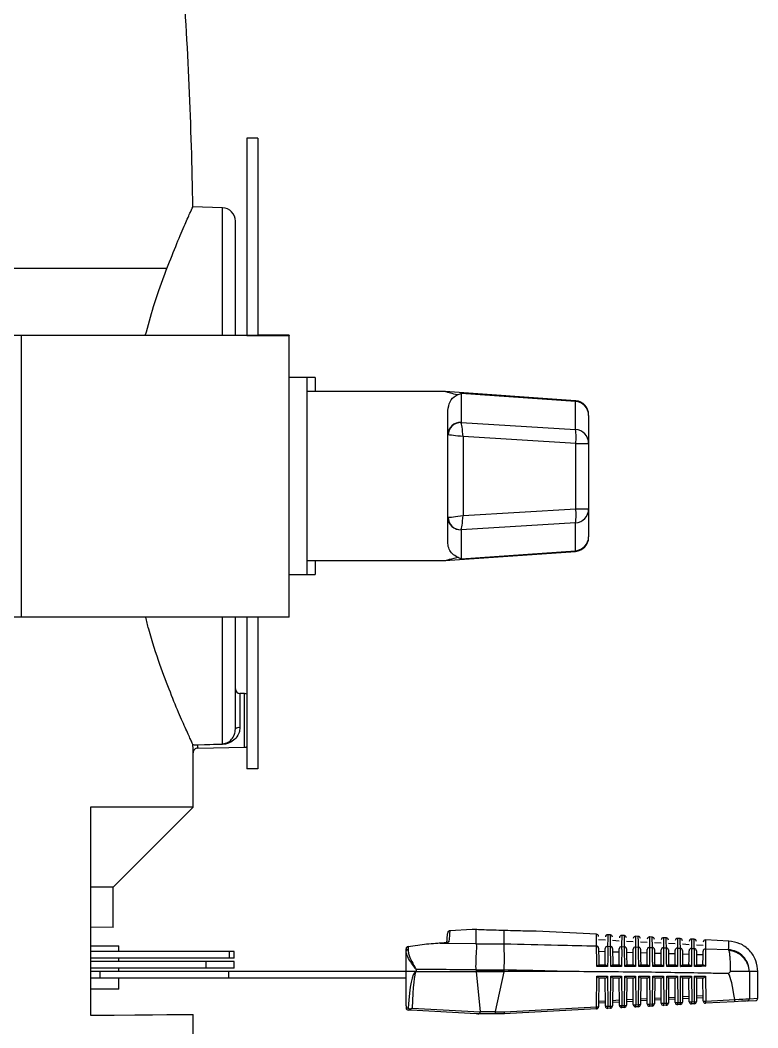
# Model space of a CAD drawing. Extents: x 12.3 to 108.7, y 1.1 to 80.4.
# Drawn here: x 49.516 to 52.788, y 64.581 to 69.055 of the extents above; entities that cross this region are included whole.
import ezdxf

# ---------------------------------------------------------------- set-up
doc = ezdxf.new("R2010")
doc.units = 0
doc.header["$MEASUREMENT"] = 0
doc.layers.add('OBJECT', color=7, linetype='CONTINUOUS')

msp = doc.modelspace()

# ---------------------------------------------------------------- linework, layer by layer
at = {"layer": 'OBJECT'}
for p, q in [((50.5699, 68.5309), (50.5219, 68.5309)), ((50.5219, 68.5309), (50.5219, 67.656)), ((50.5699, 68.5309), (50.5699, 67.656)), ((50.4134, 68.2218), (50.2812, 68.2264)), ((50.4134, 67.6545), (50.4134, 68.2218)), ((50.4713, 67.6545), (50.4713, 68.1618)), ((50.1676, 67.9527), (48.3429, 67.9527)), ((49.5219, 67.6544), (48.3429, 67.6544)), ((49.5219, 67.6544), (48.3429, 67.6544)), ((49.5219, 66.4044), (49.5219, 67.6544)), ((49.5219, 67.6544), (49.5219, 67.6544)), ((50.5219, 67.6556), (50.5219, 67.6546)), ((50.5219, 67.6546), (50.7099, 67.6546)), ((50.7099, 67.656), (50.5699, 67.656)), ((50.7099, 67.656), (50.7099, 67.6546)), ((50.7099, 66.4046), (50.7099, 67.6546)), ((50.7879, 67.4681), (50.7099, 67.4681)), ((50.8242, 67.4684), (50.7462, 67.4684)), ((50.7462, 67.4684), (50.7462, 67.4681)), ((50.7879, 67.4681), (50.7879, 66.5946)), ((50.8242, 67.4684), (50.8242, 67.4056)), ((51.4031, 67.4056), (50.7879, 67.4056)), ((51.9798, 67.3649), (51.4015, 67.4056)), ((51.9798, 67.3617), (51.4718, 67.3974)), ((51.4718, 67.3974), (51.4718, 67.2683)), ((51.9798, 67.2375), (51.9798, 67.3617)), ((51.4129, 67.2138), (51.4129, 67.3217)), ((52.0379, 67.2997), (52.0379, 67.3026)), ((52.0379, 67.2997), (52.0379, 67.1755)), ((51.4719, 67.2681), (51.9798, 67.2375)), ((51.4129, 66.847), (51.4129, 67.2138)), ((51.4809, 67.2057), (51.4809, 66.8551)), ((51.9809, 67.1755), (51.4809, 67.2057)), ((51.9809, 66.8853), (51.9809, 67.1755)), ((51.9809, 67.1755), (52.0379, 67.1755)), ((52.0379, 67.1755), (52.0379, 66.8853)), ((51.4809, 66.8551), (51.9809, 66.8853)), ((51.9809, 66.8853), (52.0379, 66.8853)), ((52.0379, 66.8853), (52.0379, 66.7614)), ((51.4129, 66.7394), (51.4129, 66.847)), ((51.9798, 66.8233), (51.4719, 66.7927)), ((51.9798, 66.6995), (51.9798, 66.8233)), ((51.4718, 66.7925), (51.4718, 66.6637)), ((52.0379, 66.7586), (52.0379, 66.7614)), ((51.4015, 66.6556), (51.9798, 66.6963)), ((51.4718, 66.6637), (51.9798, 66.6995)), ((50.7879, 66.6556), (51.4031, 66.6556)), ((50.8242, 66.6556), (50.8242, 66.5934)), ((50.7099, 66.5931), (50.7879, 66.5931)), ((50.7879, 66.5946), (50.7879, 66.5931)), ((50.7879, 66.5934), (50.8242, 66.5934)), ((49.5219, 66.4044), (48.3429, 66.4044)), ((50.4134, 65.8418), (50.4134, 66.4045)), ((50.4713, 65.908), (50.4713, 66.4045)), ((50.5219, 66.4045), (50.5219, 65.7309)), ((50.5699, 66.4045), (50.5699, 65.7309)), ((50.5117, 66.0652), (50.491, 66.0655)), ((50.491, 66.0655), (50.491, 65.9134)), ((50.5117, 65.8266), (50.5117, 66.0652)), ((50.2945, 65.8375), (50.4134, 65.8418)), ((50.4138, 65.8395), (50.3031, 65.8357)), ((50.3038, 65.823), (50.5117, 65.8266)), ((50.2842, 65.5609), (50.2842, 65.8033)), ((50.5699, 65.7309), (50.5219, 65.7309)), ((50.2842, 65.5609), (49.8283, 65.5609)), ((49.8283, 65.5609), (49.8283, 64.6369)), ((49.9292, 65.2059), (50.2842, 65.5609)), ((49.9292, 65.2059), (49.8283, 65.2059)), ((49.9292, 65.0261), (49.9292, 65.2059)), ((49.9292, 65.0261), (49.8283, 65.0279)), ((51.5206, 65.0173), (51.422, 65.0119)), ((51.422, 65.0119), (51.422, 65.0119)), ((51.5206, 65.0173), (51.5206, 65.0173)), ((51.5384, 64.9548), (51.5384, 65.0172)), ((51.6634, 64.9541), (51.6634, 65.0137)), ((52.0724, 64.9968), (51.8048, 65.0108)), ((52.112, 64.9698), (52.0818, 64.9713)), ((52.1344, 64.9936), (52.1227, 64.9942)), ((52.1739, 64.9665), (52.1438, 64.9681)), ((52.1964, 64.9903), (52.1847, 64.9909)), ((52.2361, 64.9632), (52.2057, 64.9648)), ((52.2584, 64.9871), (52.2466, 64.9877)), ((52.2981, 64.96), (52.2677, 64.9616)), ((52.3204, 64.9838), (52.3086, 64.9844)), ((52.3824, 64.9806), (52.3706, 64.9812)), ((52.4444, 64.9773), (52.4325, 64.9779)), ((52.5064, 64.9741), (52.4945, 64.9747)), ((52.6604, 64.966), (52.5564, 64.9714)), ((49.8283, 64.9446), (49.9534, 64.9446)), ((50.4452, 64.9206), (49.8283, 64.9206)), ((49.9534, 64.9206), (49.9534, 64.9446)), ((50.4452, 64.8906), (50.4452, 64.9206)), ((50.4662, 64.9206), (50.4452, 64.9206)), ((50.4662, 64.8906), (50.4662, 64.9206)), ((51.2284, 64.9225), (51.2284, 64.9321)), ((51.2284, 64.8308), (51.2284, 64.9225)), ((51.237, 64.9405), (51.2367, 64.9299)), ((51.3973, 64.9578), (51.3792, 64.9569)), ((51.3973, 64.9576), (51.3792, 64.9566)), ((51.3792, 64.9566), (51.3792, 64.9569)), ((51.3792, 64.9566), (51.5384, 64.9548)), ((51.3973, 64.9578), (51.3973, 64.9578)), ((51.3973, 64.9576), (51.3973, 64.9578)), ((51.5384, 64.9548), (51.5389, 64.9541)), ((51.5389, 64.9541), (51.6634, 64.9541)), ((51.6634, 64.9541), (51.6634, 64.9541)), ((52.0822, 64.9209), (52.1115, 64.92)), ((52.1222, 64.9431), (52.1347, 64.9428)), ((52.1443, 64.919), (52.1735, 64.9181)), ((52.1842, 64.9415), (52.1967, 64.9412)), ((52.2063, 64.9171), (52.2355, 64.9162)), ((52.2461, 64.9399), (52.2587, 64.9396)), ((52.3081, 64.9383), (52.3207, 64.9379)), ((52.36, 64.9567), (52.3297, 64.9583)), ((52.3701, 64.9366), (52.3827, 64.9363)), ((52.422, 64.9535), (52.3918, 64.9551)), ((52.4321, 64.9349), (52.4447, 64.9346)), ((52.4838, 64.9502), (52.454, 64.9518)), ((52.4941, 64.9332), (52.5067, 64.9328)), ((52.5458, 64.947), (52.516, 64.9486)), ((52.5561, 64.9315), (52.659, 64.9285)), ((52.6604, 64.9252), (52.659, 64.9285)), ((50.4452, 64.8906), (49.8283, 64.8906)), ((49.9534, 64.8757), (49.8283, 64.8757)), ((49.9534, 64.8757), (49.9534, 64.8906)), ((50.3412, 64.8757), (49.9534, 64.8757)), ((50.3412, 64.8457), (50.3412, 64.8757)), ((50.4662, 64.8757), (50.3412, 64.8757)), ((50.4662, 64.8906), (50.4452, 64.8906)), ((50.4662, 64.8457), (50.4662, 64.8757)), ((52.2683, 64.9152), (52.2975, 64.9143)), ((52.3303, 64.9132), (52.3595, 64.9123)), ((52.3923, 64.9113), (52.4215, 64.9104)), ((52.4543, 64.9093), (52.4834, 64.9084)), ((52.5164, 64.9073), (52.5454, 64.9064)), ((49.9534, 64.8457), (49.8283, 64.8457)), ((49.8715, 64.8308), (49.8283, 64.8308)), ((49.8715, 64.8008), (49.8715, 64.8308)), ((50.4424, 64.8308), (49.8715, 64.8308)), ((49.9534, 64.8308), (49.9534, 64.8457)), ((50.3412, 64.8457), (49.9534, 64.8457)), ((50.4662, 64.8457), (50.3412, 64.8457)), ((50.4424, 64.8008), (50.4424, 64.8308)), ((51.2284, 64.8308), (50.4424, 64.8308)), ((51.2698, 64.8308), (51.2284, 64.8308)), ((51.2284, 64.6785), (51.2284, 64.8308)), ((51.2729, 64.84), (51.2729, 64.8315)), ((51.2729, 64.8315), (51.5384, 64.8315)), ((51.5385, 64.83), (51.2729, 64.83)), ((51.6634, 64.8375), (51.5384, 64.8375)), ((51.5384, 64.8375), (51.5384, 64.8323)), ((51.5384, 64.8323), (51.6634, 64.8323)), ((51.5384, 64.8315), (51.5385, 64.83)), ((51.6631, 64.8292), (51.5386, 64.8292)), ((51.5386, 64.8292), (51.5572, 64.653)), ((51.6249, 64.653), (51.6631, 64.8292)), ((51.6634, 64.8323), (51.6634, 64.8375)), ((51.952, 64.8308), (51.6635, 64.8308)), ((52.0827, 64.8608), (52.1118, 64.8608)), ((52.1447, 64.8608), (52.1738, 64.8608)), ((52.2066, 64.8608), (52.2359, 64.8608)), ((52.2686, 64.8608), (52.2979, 64.8608)), ((52.3306, 64.8608), (52.36, 64.8608)), ((52.3925, 64.8608), (52.4221, 64.8608)), ((52.4545, 64.8608), (52.4842, 64.8608)), ((52.5165, 64.8608), (52.5462, 64.8608)), ((52.6676, 64.8308), (52.6585, 64.8217)), ((52.7513, 64.8308), (52.7513, 64.7102)), ((52.7518, 64.8308), (52.7513, 64.8308)), ((52.7884, 64.7121), (52.7884, 64.8311)), ((49.8715, 64.8008), (49.8283, 64.8008)), ((50.4424, 64.8008), (49.8715, 64.8008)), ((49.9534, 64.7528), (49.9534, 64.8008)), ((51.2284, 64.8008), (50.4424, 64.8008)), ((52.0729, 64.6743), (52.0741, 64.8102)), ((52.0741, 64.8102), (52.1221, 64.8102)), ((52.0828, 64.8008), (52.0817, 64.6747)), ((52.1112, 64.8008), (52.0828, 64.8008)), ((52.1121, 64.6774), (52.111, 64.8008)), ((52.1221, 64.8102), (52.1233, 64.677)), ((52.1349, 64.6776), (52.1361, 64.8102)), ((52.1361, 64.8102), (52.1841, 64.8102)), ((52.1448, 64.8008), (52.1437, 64.678)), ((52.1732, 64.8008), (52.1448, 64.8008)), ((52.1741, 64.6807), (52.173, 64.8008)), ((52.1841, 64.8102), (52.1853, 64.6802)), ((52.1969, 64.6808), (52.1981, 64.8102)), ((52.1981, 64.8102), (52.2461, 64.8102)), ((52.2068, 64.8008), (52.2057, 64.6813)), ((52.2352, 64.8008), (52.2068, 64.8008)), ((52.236, 64.6839), (52.235, 64.8008)), ((52.2461, 64.8102), (52.2473, 64.6835)), ((52.259, 64.6841), (52.2601, 64.8102)), ((52.2601, 64.8102), (52.3081, 64.8102)), ((52.2688, 64.8008), (52.2678, 64.6846)), ((52.2972, 64.8008), (52.2688, 64.8008)), ((52.298, 64.6872), (52.297, 64.8008)), ((52.3081, 64.8102), (52.3092, 64.6868)), ((52.321, 64.6874), (52.3221, 64.8102)), ((52.3221, 64.8102), (52.3701, 64.8102)), ((52.3308, 64.8008), (52.3298, 64.6878)), ((52.3592, 64.8008), (52.3308, 64.8008)), ((52.36, 64.6905), (52.359, 64.8008)), ((52.3701, 64.8102), (52.3712, 64.6901)), ((52.383, 64.6907), (52.3841, 64.8102)), ((52.3841, 64.8102), (52.4321, 64.8102)), ((52.3928, 64.8008), (52.3918, 64.6911)), ((52.4212, 64.8008), (52.3928, 64.8008)), ((52.422, 64.6938), (52.421, 64.8008)), ((52.4321, 64.8102), (52.4332, 64.6933)), ((52.4451, 64.694), (52.4461, 64.8102)), ((52.4461, 64.8102), (52.4941, 64.8102)), ((52.4548, 64.8008), (52.4538, 64.6944)), ((52.4832, 64.8008), (52.4548, 64.8008)), ((52.4839, 64.697), (52.483, 64.8008)), ((52.4941, 64.8102), (52.4951, 64.6966)), ((52.5071, 64.6972), (52.5081, 64.8102)), ((52.5081, 64.8102), (52.5561, 64.8102)), ((52.5168, 64.8008), (52.5159, 64.6977)), ((52.5452, 64.8008), (52.5168, 64.8008)), ((52.5459, 64.7003), (52.545, 64.8008)), ((52.5561, 64.8102), (52.5571, 64.6999)), ((49.9534, 64.7528), (49.8283, 64.7528)), ((52.0819, 64.6998), (52.1119, 64.7014)), ((52.1739, 64.6952), (52.1438, 64.6937)), ((52.1439, 64.7031), (52.1739, 64.7047)), ((52.2059, 64.7064), (52.2358, 64.7079)), ((52.2359, 64.6985), (52.2059, 64.6969)), ((52.2979, 64.7018), (52.2679, 64.7002)), ((52.268, 64.7096), (52.2978, 64.7112)), ((52.3599, 64.7051), (52.3299, 64.7035)), ((52.33, 64.7129), (52.3598, 64.7145)), ((52.4218, 64.7083), (52.3919, 64.7068)), ((52.392, 64.7162), (52.4217, 64.7178)), ((52.4332, 64.6933), (52.4451, 64.694)), ((52.4838, 64.7116), (52.454, 64.71)), ((52.4541, 64.7195), (52.4837, 64.721)), ((52.4951, 64.6966), (52.5071, 64.6972)), ((52.5458, 64.7149), (52.516, 64.7133)), ((52.5161, 64.7227), (52.5457, 64.7243)), ((52.6834, 64.6971), (52.5564, 64.6904)), ((52.5571, 64.6999), (52.6858, 64.7067)), ((52.6858, 64.7067), (52.6858, 64.707)), ((52.742, 64.7002), (52.7789, 64.7022)), ((52.7513, 64.7102), (52.7884, 64.7121)), ((51.2284, 64.6785), (51.2285, 64.6695)), ((51.2501, 64.6589), (51.2379, 64.6596)), ((51.5384, 64.6433), (51.2501, 64.6589)), ((51.2548, 64.668), (51.557, 64.6516)), ((51.5572, 64.653), (51.6249, 64.653)), ((51.6248, 64.6527), (51.6643, 64.6527)), ((52.0722, 64.6648), (51.6634, 64.6433)), ((51.6643, 64.6527), (52.0729, 64.6743)), ((52.112, 64.692), (52.0818, 64.6904)), ((52.1342, 64.6681), (52.1226, 64.6675)), ((52.1233, 64.677), (52.1349, 64.6776)), ((52.1963, 64.6714), (52.1846, 64.6708)), ((52.1853, 64.6802), (52.1969, 64.6808)), ((52.2583, 64.6747), (52.2466, 64.674)), ((52.2473, 64.6835), (52.259, 64.6841)), ((52.3203, 64.6779), (52.3085, 64.6773)), ((52.3092, 64.6868), (52.321, 64.6874)), ((52.3823, 64.6812), (52.3705, 64.6806)), ((52.3712, 64.6901), (52.383, 64.6907)), ((52.4444, 64.6845), (52.4325, 64.6839)), ((52.5064, 64.6878), (52.4944, 64.6871)), ((50.2842, 59.732), (50.2842, 64.6409)), ((51.5467, 64.6433), (51.5384, 64.6433)), ((51.6242, 64.6433), (51.5467, 64.6433)), ((51.6634, 64.6433), (51.6242, 64.6433)), ((51.6634, 64.6433), (51.6634, 64.6433))]:
    msp.add_line(p, q, dxfattribs=at)
at = {"layer": 'OBJECT', "flags": 128}
for points in [[(50.7099, 67.6546), (50.7024, 67.6546), (50.6801, 67.6545), (50.6432, 67.6545), (50.5923, 67.6545), (50.5278, 67.6545), (50.4507, 67.6545), (50.362, 67.6544), (50.2626, 67.6544), (50.154, 67.6544), (50.0374, 67.6544), (49.9143, 67.6544), (49.7863, 67.6544), (49.6549, 67.6544), (49.5219, 67.6544)], [(50.5219, 67.6546), (50.5146, 67.6546), (50.4929, 67.6546), (50.4569, 67.6545), (50.4074, 67.6545), (50.3449, 67.6545), (50.2704, 67.6545), (50.185, 67.6545), (50.09, 67.6545), (49.9866, 67.6544), (49.8765, 67.6544), (49.7612, 67.6544), (49.6425, 67.6544), (49.5219, 67.6544)], [(51.9798, 66.6995), (51.9798, 66.6967), (51.9798, 66.6963)], [(50.7099, 66.4046), (50.7024, 66.4046), (50.6801, 66.4045), (50.6432, 66.4045), (50.5923, 66.4045), (50.5278, 66.4045), (50.4507, 66.4045), (50.362, 66.4044), (50.2626, 66.4044), (50.154, 66.4044), (50.0374, 66.4044), (49.9143, 66.4044), (49.7863, 66.4044), (49.6549, 66.4044), (49.5219, 66.4044)], [(51.4083, 64.9541), (51.4106, 64.9798), (51.412, 64.996), (51.4126, 65.0028)], [(52.742, 64.7002), (52.7365, 64.6999), (52.7276, 64.6994), (52.7155, 64.6988), (52.7006, 64.698), (52.6834, 64.6971)], [(52.6858, 64.707), (52.7049, 64.7079), (52.7216, 64.7088), (52.7352, 64.7094), (52.7452, 64.7099), (52.7513, 64.7102)], [(51.2285, 64.6695), (51.2298, 64.6695), (51.2325, 64.6694), (51.2368, 64.6692)], [(49.8283, 64.6369), (49.9327, 64.6378), (50.0243, 64.6386), (50.1028, 64.6393), (50.1676, 64.6399), (50.2184, 64.6403), (50.2549, 64.6406), (50.2768, 64.6408), (50.2842, 64.6409)]]:
    msp.add_lwpolyline(points, dxfattribs=at)
at = {"layer": 'OBJECT'}
for centre, radius, start, end in [((31.8373, 67.9527), 18.4468, 0.84309, 4.20194), ((50.4113, 68.1618), 0.06, 0, 88), ((51.9756, 67.2996), 0.0623, 0.1688, 86.201), ((51.9754, 67.3026), 0.0625, 0, 85.3404), ((51.4678, 67.2136), 0.0549, 85.8336, 179.7967), ((51.47, 67.2124), 0.0558, 88.0749, 178.7002), ((51.7507, 67.2025), 0.2318, 353.3233, 8.6877), ((51.9756, 67.1753), 0.0623, 0.169, 86.201), ((51.7509, 66.8583), 0.2316, 351.308, 6.6804), ((51.9756, 66.8855), 0.0623, 273.8001, 359.8322), ((51.4678, 66.8472), 0.0549, 180.2023, 274.1653), ((51.47, 66.8484), 0.0558, 181.2978, 271.9288), ((51.9756, 66.7616), 0.0623, 273.8001, 359.8322), ((51.9754, 66.7586), 0.0625, 274.4673, 0), ((50.4913, 66.0855), 0.02, 180, 269), ((50.5113, 66.0452), 0.02, 58.0859, 89), ((50.4865, 65.8913), 0.0225, 78.5533, 132.3251), ((50.3042, 65.803), 0.02, 91.1779, 183.1427), ((50.4023, 65.839), 0.0114, 2.3707, 14.3856), ((50.5113, 65.8466), 0.02, 271, 301.9141), ((51.4182, 64.9529), 0.0101, 92.6089, 131.1836), ((52.0717, 64.9868), 0.01, 0.5, 83.0997), ((52.1221, 64.9842), 0.01, 83.4921, 179.5), ((52.1337, 64.9836), 0.01, 0.5, 83.6003), ((52.1841, 64.9809), 0.01, 83.9939, 179.5), ((52.1957, 64.9803), 0.01, 0.5, 84.103), ((52.246, 64.9777), 0.01, 84.4978, 179.5), ((52.2578, 64.9771), 0.01, 0.5, 84.6079), ((52.308, 64.9745), 0.01, 85.0037, 179.5), ((52.3198, 64.9738), 0.01, 0.5, 85.1147), ((52.37, 64.9712), 0.01, 85.5116, 179.5), ((52.3818, 64.9706), 0.01, 0.5, 85.6235), ((52.432, 64.968), 0.01, 86.0214, 179.5), ((52.4438, 64.9673), 0.01, 0.5, 86.1343), ((52.4939, 64.9647), 0.01, 86.5331, 179.5), ((52.5059, 64.9641), 0.01, 0.5, 86.6468), ((52.5559, 64.9615), 0.01, 86.9496, 179.5), ((51.2384, 64.9321), 0.01, 99.2546, 180), ((51.2374, 64.9314), 0.00906, 92.8159, 175.6384), ((51.2369, 64.9214), 0.00857, 91.3603, 172.7706), ((51.2478, 64.9427), 0.011, 183.6187, 191.5083), ((52.0723, 64.9345), 0.00987, 1.1354, 87.7398), ((52.1215, 64.9333), 0.0099, 86.3729, 178.7894), ((52.1343, 64.933), 0.00987, 1.1145, 87.7182), ((52.1835, 64.9317), 0.0099, 86.3927, 178.8115), ((52.1963, 64.9314), 0.00988, 1.0965, 87.6943), ((52.2455, 64.93), 0.00991, 86.4117, 178.8339), ((52.2583, 64.9297), 0.00988, 1.0751, 87.6725), ((52.3075, 64.9284), 0.00991, 86.4304, 178.8559), ((52.3203, 64.9281), 0.00988, 1.0594, 87.6492), ((52.3695, 64.9267), 0.00991, 86.4488, 178.8777), ((52.3823, 64.9264), 0.00989, 1.0405, 87.6279), ((52.4315, 64.925), 0.00991, 86.4664, 178.8997), ((52.4443, 64.9247), 0.00989, 1.0218, 87.6069), ((52.4935, 64.9233), 0.00992, 86.4866, 178.9185), ((52.5063, 64.923), 0.00989, 0.9999, 87.5881), ((52.5555, 64.9216), 0.00992, 86.5043, 178.9392), ((51.3647, 64.921), 0.1309, 223.5455, 224.5058), ((51.3879, 64.8315), 0.115, 179.9904, 180.7764), ((52.4297, 64.7477), 0.0545, 261.8666, 273.6803), ((52.432, 64.6938), 0.01, 180.5, 273.0226), ((52.413, 64.69), 0.0204, 342.3857, 9.2744), ((52.4438, 64.6945), 0.01, 273.0226, 359.5), ((52.4249, 64.6907), 0.0204, 342.3774, 9.2827), ((52.4474, 64.7349), 0.041, 266.6847, 279.0008), ((52.4916, 64.751), 0.0545, 261.8662, 273.681), ((52.4939, 64.6971), 0.01, 180.5, 273.0226), ((52.475, 64.6933), 0.0204, 342.3857, 9.2744), ((52.5059, 64.6977), 0.01, 273.0226, 359.5), ((52.487, 64.6939), 0.0204, 342.3829, 9.2807), ((52.5095, 64.7381), 0.041, 266.6852, 279.0002), ((52.5536, 64.7543), 0.0545, 261.8666, 273.6806), ((52.5559, 64.7004), 0.01, 180.5, 273.0226), ((52.537, 64.6966), 0.0204, 342.383, 9.2806), ((52.7414, 64.7101), 0.00991, 273.4709, 0.5551), ((52.7784, 64.7121), 0.01, 273.0226, 355.0653), ((51.2385, 64.6695), 0.00999, 179.9516, 266.8552), ((51.2291, 64.6694), 0.000666, 168.4284, 180.6544), ((51.2385, 64.6695), 0.01, 180.809, 266.8941), ((52.0717, 64.6748), 0.01, 273.0226, 359.5), ((52.0527, 64.671), 0.0204, 342.3856, 9.2744), ((52.0753, 64.7152), 0.041, 266.6849, 279.0006), ((52.1198, 64.7314), 0.0545, 261.8668, 273.6801), ((52.1221, 64.6775), 0.01, 180.5, 273.0226), ((52.1032, 64.6737), 0.0204, 342.3829, 9.2807), ((52.1337, 64.6781), 0.01, 273.0226, 359.5), ((52.1148, 64.6743), 0.0204, 342.3829, 9.2807), ((52.1373, 64.7185), 0.041, 266.6857, 278.9998), ((52.1818, 64.7347), 0.0545, 261.8664, 273.6805), ((52.1841, 64.6808), 0.01, 180.5, 273.0226), ((52.1652, 64.6769), 0.0204, 342.3756, 9.2845), ((52.1957, 64.6814), 0.01, 273.0226, 359.5), ((52.1768, 64.6776), 0.0204, 342.3857, 9.2744), ((52.1993, 64.7218), 0.041, 266.6855, 278.9996), ((52.2438, 64.7379), 0.0545, 261.8665, 273.6804), ((52.246, 64.684), 0.01, 180.5, 273.0226), ((52.2271, 64.6802), 0.0204, 342.3857, 9.2744), ((52.2578, 64.6846), 0.01, 273.0226, 359.5), ((52.2388, 64.6808), 0.0204, 342.3829, 9.2807), ((52.2613, 64.725), 0.041, 266.6847, 279.0008), ((52.3057, 64.7412), 0.0545, 261.8671, 273.6797), ((52.308, 64.6873), 0.01, 180.5, 273.0226), ((52.2891, 64.6835), 0.0204, 342.383, 9.2806), ((52.3198, 64.6879), 0.01, 273.0226, 359.5), ((52.3009, 64.6841), 0.0204, 342.3857, 9.2744), ((52.3234, 64.7283), 0.041, 266.6857, 278.9998), ((52.3677, 64.7445), 0.0545, 261.8666, 273.6803), ((52.37, 64.6906), 0.01, 180.5, 273.0226), ((52.3511, 64.6868), 0.0204, 342.383, 9.2806), ((52.3818, 64.6912), 0.01, 273.0226, 359.5), ((52.3629, 64.6874), 0.0204, 342.383, 9.2806), ((52.3854, 64.7316), 0.041, 266.6848, 279.0002)]:
    msp.add_arc(centre, radius, start, end, dxfattribs=at)
for centre, major_axis, ratio, start_param, end_param in [((51.9754, 66.864), (0.0044, 0.5009), 0.000001, 6.169846, 6.283185), ((51.4793, 67.2678), (0.0075, -0.00053), 0.113537, 3.149688, 3.355812), ((51.4754, 67.2057), (-0.0042, 0.0629), 0.086253, 4.70644, 6.158379), ((51.4754, 67.2133), (0.0625, -0.0005), 0.013842, 3.14171, 3.347833), ((51.4754, 67.2057), (0.0625, -0.0079), 0.010762, 1.484896, 2.936836), ((51.4754, 66.8475), (0.0625, 0.0005), 0.0135, 2.935355, 3.141479), ((51.4754, 66.8551), (0.0625, 0.0079), 0.011099, 3.346307, 4.798246), ((51.4754, 66.8551), (0.0042, 0.0629), 0.086276, 3.266059, 4.717998), ((51.4793, 66.793), (0.0075, 0.00053), 0.113196, 2.927399, 3.133522), ((51.2884, 64.262), (-0.0157, 0.5695), 0.101686, 0.049862, 0.771527), ((51.2806, 64.2604), (-0.0078, 0.5695), 0.050872, 0.051969, 0.772633), ((51.2884, 64.262), (-0.0157, 0.5695), 0.101686, 6.280384, 6.333048), ((51.2806, 64.2604), (-0.0078, 0.5695), 0.050872, 6.28249, 6.335154), ((51.1806, 62.7683), (7.8848, 0), 0.262774, 1.525405, 1.559096), ((51.0905, 64.8375), (0.4478, 0), 0.267949, 0, 0.004204), ((51.0905, 64.8323), (0.4478, 0), 0.267949, 6.276674, 6.283185), ((51.0902, 64.8323), (0.4485, -0.007), 0.267094, 0.032491, 0.039008), ((52.6414, 64.8323), (0.9787, 0.0064), 0.122438, 3.101128, 3.114217), ((47.645, 62.7683), (19.0675, 0), 0.111038, 1.342949, 1.358461), ((52.6407, 64.8375), (0.9773, 0), 0.122785, 3.138252, 3.141593), ((52.6407, 64.8323), (0.9773, 0), 0.122785, 3.141593, 3.154684), ((52.0729, 64.8108), (-0.00991, 0.00999), 0.035372, 3.176643, 4.624979), ((52.1209, 64.8108), (0.00988, 0.00996), 0.087934, 3.228543, 4.746979), ((52.1349, 64.8108), (-0.00991, 0.00999), 0.035372, 3.176643, 4.624979), ((52.1829, 64.8108), (0.00988, 0.00996), 0.087934, 3.228543, 4.746979), ((52.1969, 64.8108), (-0.00991, 0.00999), 0.035372, 3.176643, 4.624979), ((52.2449, 64.8108), (0.00988, 0.00996), 0.087934, 3.228543, 4.746979), ((52.2589, 64.8108), (-0.00991, 0.00999), 0.035372, 3.176643, 4.624979), ((52.3069, 64.8108), (0.00988, 0.00996), 0.087934, 3.228543, 4.746979), ((52.3209, 64.8108), (-0.00991, 0.00999), 0.035372, 3.176643, 4.624979), ((52.3689, 64.8108), (0.00988, 0.00996), 0.087934, 3.228543, 4.746979), ((52.3829, 64.8108), (-0.00991, 0.00999), 0.035372, 3.176643, 4.624979), ((52.4309, 64.8108), (0.00988, 0.00996), 0.087934, 3.228543, 4.746979), ((52.4449, 64.8108), (-0.00991, 0.00999), 0.035372, 3.176643, 4.624979), ((52.4929, 64.8108), (0.00988, 0.00996), 0.087934, 3.228543, 4.746979), ((52.5069, 64.8108), (-0.00991, 0.00999), 0.035372, 3.176643, 4.624979), ((52.5549, 64.8108), (0.00988, 0.00996), 0.087934, 3.228543, 4.746979), ((52.6333, 62.541), (0.0147, 2.2897), 0.052015, 5.95327, 6.194383), ((51.5198, 64.6533), (0.0374, -0.0006), 0.267094, 6.175075, 6.315676), ((51.6242, 64.6533), (0, 0.01), 0.061163, 3.141593, 4.660029), ((51.7064, 64.6533), (0.0816, 0.0005), 0.122438, 3.114217, 3.140397), ((51.6631, 64.6533), (-0.00026, 0.01), 0.120424, 3.14477, 4.656852)]:
    msp.add_ellipse(centre, major_axis=major_axis, ratio=ratio, start_param=start_param, end_param=end_param, dxfattribs=at)
for points, knots in [([(50.1676, 67.9527), (50.1827, 67.9912), (50.2131, 68.0691), (50.2494, 68.1531), (50.2733, 68.2069), (50.2836, 68.2295), (50.2815, 68.2248), (50.2812, 68.2241)], [0, 0, 0, 0, 0.235911, 0.478285, 0.714338, 0.95804, 1, 1, 1, 1]), ([(50.0714, 67.6544), (50.0836, 67.6983), (50.1105, 67.7951), (50.1441, 67.8901), (50.1635, 67.9417), (50.1676, 67.9527)], [0, 0, 0, 0, 0.394566, 0.870523, 1, 1, 1, 1]), ([(51.4556, 67.3907), (51.4448, 67.3936), (51.4282, 67.3981), (51.4105, 67.403), (51.4011, 67.4057), (51.4026, 67.4053), (51.4031, 67.4052)], [0, 0, 0, 0, 0.380212, 0.585308, 0.891558, 1, 1, 1, 1]), ([(51.4129, 67.3217), (51.4155, 67.3356), (51.4208, 67.364), (51.4382, 67.3829), (51.4536, 67.3898), (51.4556, 67.3907)], [0, 0, 0, 0, 0.454626, 0.927986, 1, 1, 1, 1]), ([(51.4556, 67.3907), (51.4609, 67.3933), (51.4663, 67.3959), (51.4717, 67.3974), (51.4718, 67.3974)], [0, 0, 0, 0, 0.982724, 1, 1, 1, 1]), ([(51.4556, 66.6705), (51.4479, 66.6752), (51.4259, 66.6886), (51.4138, 66.715), (51.413, 66.7369), (51.4129, 66.7394)], [0, 0, 0, 0, 0.324577, 0.922742, 1, 1, 1, 1]), ([(51.4031, 66.656), (51.403, 66.656), (51.4029, 66.656), (51.4174, 66.6601), (51.4377, 66.6657), (51.4547, 66.6703), (51.4556, 66.6705)], [0, 0, 0, 0, 0.199958, 0.414764, 0.971007, 1, 1, 1, 1]), ([(51.4718, 66.6637), (51.4717, 66.6638), (51.4663, 66.6652), (51.4609, 66.6679), (51.4556, 66.6705)], [0, 0, 0, 0, 0.017276, 1, 1, 1, 1]), ([(50.2825, 65.8392), (50.2806, 65.8432), (50.2756, 65.8539), (50.2565, 65.8951), (50.2245, 65.9676), (50.1831, 66.0668), (50.1357, 66.195), (50.0966, 66.3087), (50.0773, 66.3866), (50.0729, 66.4044)], [0, 0, 0, 0, 0.1006024, 0.2622802, 0.424013, 0.5931696, 0.7623656, 0.9456687, 1, 1, 1, 1]), ([(50.4134, 65.8418), (50.4163, 65.8421), (50.4199, 65.8424), (50.4278, 65.8442), (50.4404, 65.8491), (50.4552, 65.8615), (50.4683, 65.8815), (50.4704, 65.8997), (50.4713, 65.908)], [0, 0, 0, 0, 0.072901, 0.089221, 0.224647, 0.488276, 0.767831, 1, 1, 1, 1]), ([(50.491, 65.9134), (50.4903, 65.9059), (50.4893, 65.8966), (50.4822, 65.8787), (50.4694, 65.8609), (50.4488, 65.8473), (50.4294, 65.8408), (50.4184, 65.8398), (50.4138, 65.8395)], [0, 0, 0, 0, 0.178293, 0.223737, 0.489481, 0.749209, 0.89487, 1, 1, 1, 1]), ([(50.2825, 65.8392), (50.2833, 65.8387), (50.2848, 65.838), (50.2903, 65.8375), (50.2938, 65.8375), (50.2945, 65.8375)], [0, 0, 0, 0, 0.55845, 0.911507, 1, 1, 1, 1]), ([(50.2842, 65.8033), (50.2841, 65.8046), (50.2839, 65.8072), (50.2831, 65.8246), (50.2825, 65.837), (50.2825, 65.8392)], [0, 0, 0, 0, 0.440741, 0.90429, 1, 1, 1, 1]), ([(50.2945, 65.8375), (50.2973, 65.8371), (50.3001, 65.8368), (50.303, 65.8357), (50.3031, 65.8357)], [0, 0, 0, 0, 0.984681, 1, 1, 1, 1]), ([(50.3031, 65.8357), (50.3032, 65.8334), (50.3037, 65.8256), (50.3038, 65.8242), (50.3038, 65.8233)], [0, 0, 0, 0, 0.30191, 1, 1, 1, 1]), ([(51.422, 65.0119), (51.4209, 65.0118), (51.4187, 65.0114), (51.4158, 65.0095), (51.4137, 65.0069), (51.4128, 65.0046), (51.4126, 65.0032), (51.4126, 65.0028)], [0, 0, 0, 0, 0.2359065, 0.4718297, 0.7077539, 0.9254157, 1, 1, 1, 1]), ([(51.422, 65.0119), (51.422, 65.0118), (51.422, 65.0113), (51.4215, 65.0057), (51.4194, 64.9821), (51.4178, 64.963)], [0, 0, 0, 0, 0.045653, 0.228293, 1, 1, 1, 1]), ([(51.5384, 65.0172), (51.5317, 65.0172), (51.5232, 65.0173), (51.521, 65.0173), (51.5206, 65.0173)], [0, 0, 0, 0, 0.791837, 1, 1, 1, 1]), ([(51.5386, 65.0172), (51.5386, 65.0172), (51.5385, 65.0172), (51.5384, 65.0172), (51.5384, 65.0172), (51.5384, 65.0172), (51.5384, 65.0172)], [0, 0, 0, 0, 0.159936, 0.36388, 0.750556, 1, 1, 1, 1]), ([(51.6634, 65.0137), (51.6474, 65.0138), (51.6154, 65.014), (51.5729, 65.0154), (51.5492, 65.0166), (51.5399, 65.0171), (51.5386, 65.0172)], [0, 0, 0, 0, 0.31557, 0.631102, 0.947588, 1, 1, 1, 1]), ([(51.8048, 65.0107), (51.8053, 65.0107), (51.8074, 65.0108), (51.7943, 65.0106), (51.7669, 65.0105), (51.7267, 65.0111), (51.69, 65.0123), (51.6687, 65.0134), (51.6634, 65.0137)], [0, 0, 0, 0, 0.069411, 0.284853, 0.500141, 0.714749, 0.928344, 1, 1, 1, 1]), ([(51.4178, 64.963), (51.4175, 64.9625), (51.417, 64.9615), (51.4133, 64.96), (51.4079, 64.9587), (51.4022, 64.9579), (51.3986, 64.9577), (51.3973, 64.9576)], [0, 0, 0, 0, 0.219063, 0.438022, 0.659217, 0.880002, 1, 1, 1, 1]), ([(52.0726, 64.9444), (52.0726, 64.9458), (52.0726, 64.9529), (52.0723, 64.9789), (52.0722, 65.0002), (52.0722, 64.9948), (52.0722, 64.9939)], [0, 0, 0, 0, 0.041331, 0.206678, 0.869682, 1, 1, 1, 1]), ([(52.1226, 64.9915), (52.1226, 64.991), (52.1226, 64.9897), (52.1223, 64.9599), (52.1222, 64.9431)], [0, 0, 0, 0, 0.436769, 1, 1, 1, 1]), ([(52.1347, 64.9428), (52.1346, 64.9442), (52.1346, 64.9512), (52.1344, 64.9767), (52.1342, 64.9972), (52.1342, 64.9918), (52.1342, 64.991)], [0, 0, 0, 0, 0.042041, 0.210231, 0.884638, 1, 1, 1, 1]), ([(52.1846, 64.9887), (52.1846, 64.9879), (52.1846, 64.9863), (52.1843, 64.9575), (52.1842, 64.9415)], [0, 0, 0, 0, 0.444733, 1, 1, 1, 1]), ([(52.1967, 64.9412), (52.1967, 64.9426), (52.1966, 64.9495), (52.1964, 64.9745), (52.1962, 64.9942), (52.1963, 64.9888), (52.1963, 64.9881)], [0, 0, 0, 0, 0.042776, 0.213907, 0.900109, 1, 1, 1, 1]), ([(52.2465, 64.9858), (52.2465, 64.9849), (52.2465, 64.983), (52.2463, 64.9552), (52.2461, 64.9399)], [0, 0, 0, 0, 0.4529539, 1, 1, 1, 1]), ([(52.2587, 64.9396), (52.2587, 64.941), (52.2586, 64.9477), (52.2584, 64.9722), (52.2582, 64.9912), (52.2583, 64.9858), (52.2583, 64.9853)], [0, 0, 0, 0, 0.0435369, 0.2177109, 0.9161231, 1, 1, 1, 1]), ([(52.3085, 64.9829), (52.3085, 64.9819), (52.3085, 64.9797), (52.3083, 64.9528), (52.3081, 64.9383)], [0, 0, 0, 0, 0.461446, 1, 1, 1, 1]), ([(52.3207, 64.9379), (52.3207, 64.9393), (52.3206, 64.9459), (52.3204, 64.97), (52.3203, 64.9882), (52.3203, 64.9828), (52.3203, 64.9824)], [0, 0, 0, 0, 0.044325, 0.221651, 0.932709, 1, 1, 1, 1]), ([(52.3705, 64.9801), (52.3705, 64.9789), (52.3705, 64.9763), (52.3702, 64.9504), (52.3701, 64.9366)], [0, 0, 0, 0, 0.470225, 1, 1, 1, 1]), ([(52.3827, 64.9363), (52.3827, 64.9376), (52.3826, 64.9441), (52.3824, 64.9677), (52.3823, 64.9851), (52.3823, 64.9799), (52.3823, 64.9795)], [0, 0, 0, 0, 0.045141, 0.225734, 0.949897, 1, 1, 1, 1]), ([(52.4325, 64.9772), (52.4325, 64.9758), (52.4324, 64.973), (52.4322, 64.948), (52.4321, 64.9349)], [0, 0, 0, 0, 0.479306, 1, 1, 1, 1]), ([(52.4447, 64.9346), (52.4447, 64.9359), (52.4447, 64.9423), (52.4445, 64.9653), (52.4443, 64.9821), (52.4444, 64.9769), (52.4444, 64.9767)], [0, 0, 0, 0, 0.045988, 0.229969, 0.967722, 1, 1, 1, 1]), ([(52.4944, 64.9743), (52.4944, 64.9728), (52.4944, 64.9697), (52.4942, 64.9456), (52.4941, 64.9332)], [0, 0, 0, 0, 0.4887093, 1, 1, 1, 1]), ([(52.5067, 64.9328), (52.5067, 64.9341), (52.5067, 64.9404), (52.5065, 64.963), (52.5063, 64.979), (52.5064, 64.9739), (52.5064, 64.9738)], [0, 0, 0, 0, 0.046867, 0.234364, 0.98622, 1, 1, 1, 1]), ([(52.5564, 64.9714), (52.5564, 64.9714), (52.5565, 64.9765), (52.5564, 64.9635), (52.5562, 64.9422), (52.5561, 64.9315)], [0, 0, 0, 0, 0.001446, 0.498454, 1, 1, 1, 1]), ([(52.659, 64.9285), (52.6593, 64.9394), (52.6599, 64.9613), (52.66, 64.9644), (52.66, 64.966)], [0, 0, 0, 0, 0.496376, 1, 1, 1, 1]), ([(52.7884, 64.8308), (52.7866, 64.8473), (52.783, 64.8816), (52.7535, 64.9262), (52.7105, 64.9579), (52.6764, 64.9634), (52.66, 64.966)], [0, 0, 0, 0, 0.240772, 0.499999, 0.759226, 1, 1, 1, 1]), ([(51.2729, 64.84), (51.2728, 64.8401), (51.272, 64.8412), (51.2694, 64.8445), (51.2609, 64.8556), (51.2466, 64.876), (51.2317, 64.9014), (51.2294, 64.9161), (51.2284, 64.9225)], [0, 0, 0, 0, 0.003659, 0.0349648, 0.1124885, 0.3814525, 0.7324428, 1, 1, 1, 1]), ([(51.2367, 64.9299), (51.2373, 64.9236), (51.2388, 64.9072), (51.252, 64.8771), (51.2651, 64.8531), (51.2722, 64.8412), (51.2728, 64.8401), (51.2729, 64.84)], [0, 0, 0, 0, 0.244744, 0.626729, 0.967927, 0.996144, 1, 1, 1, 1]), ([(51.3792, 64.9566), (51.3725, 64.9562), (51.3392, 64.9541), (51.2917, 64.9494), (51.2512, 64.9428), (51.237, 64.9405)], [0, 0, 0, 0, 0.139682, 0.698662, 1, 1, 1, 1]), ([(51.4022, 64.9583), (51.4016, 64.9582), (51.4, 64.958), (51.3983, 64.9579), (51.3973, 64.9579)], [0, 0, 0, 0, 0.429099, 1, 1, 1, 1]), ([(51.4118, 64.9603), (51.4118, 64.9603), (51.4118, 64.9603), (51.4109, 64.9599), (51.4089, 64.9594), (51.4059, 64.9587), (51.4033, 64.9584), (51.4022, 64.9583)], [0, 0, 0, 0, 0.090217, 0.25179, 0.484397, 0.778374, 1, 1, 1, 1]), ([(51.5384, 64.838), (51.5383, 64.8432), (51.5381, 64.8618), (51.539, 64.8928), (51.5405, 64.9249), (51.5436, 64.9454), (51.5402, 64.9517), (51.5389, 64.9541)], [0, 0, 0, 0, 0.097508, 0.351331, 0.599304, 0.843154, 1, 1, 1, 1]), ([(51.6634, 64.8379), (51.6637, 64.8514), (51.6642, 64.8784), (51.6641, 64.914), (51.6633, 64.9414), (51.6633, 64.9499), (51.6634, 64.9541)], [0, 0, 0, 0, 0.253584, 0.507165, 0.760848, 1, 1, 1, 1]), ([(51.6634, 64.9541), (51.7427, 64.9523), (51.8791, 64.9492), (52.0155, 64.9458), (52.0726, 64.9444)], [0, 0, 0, 0, 0.581449, 1, 1, 1, 1]), ([(52.0741, 64.8529), (52.0741, 64.8555), (52.074, 64.8646), (52.0738, 64.886), (52.0734, 64.9136), (52.073, 64.9354), (52.0727, 64.9418), (52.0726, 64.9444)], [0, 0, 0, 0, 0.059775, 0.207161, 0.501412, 0.795934, 1, 1, 1, 1]), ([(52.0821, 64.9347), (52.0822, 64.9308), (52.0822, 64.9231), (52.0825, 64.8969), (52.0827, 64.8731), (52.0828, 64.8608)], [0, 0, 0, 0, 0.3242068, 0.6484903, 1, 1, 1, 1]), ([(52.111, 64.8608), (52.1111, 64.872), (52.1113, 64.8945), (52.1115, 64.9211), (52.1116, 64.9292), (52.1117, 64.9335)], [0, 0, 0, 0, 0.324373, 0.64869, 1, 1, 1, 1]), ([(52.1222, 64.9431), (52.1222, 64.9414), (52.1224, 64.9361), (52.1225, 64.9177), (52.1224, 64.8896), (52.1223, 64.8666), (52.1222, 64.8556), (52.1222, 64.853)], [0, 0, 0, 0, 0.148503, 0.448596, 0.748256, 0.940445, 1, 1, 1, 1]), ([(52.1361, 64.853), (52.1361, 64.8556), (52.136, 64.8647), (52.1358, 64.8859), (52.1354, 64.9132), (52.135, 64.9342), (52.1348, 64.9404), (52.1347, 64.9428)], [0, 0, 0, 0, 0.059495, 0.208459, 0.505892, 0.803608, 1, 1, 1, 1]), ([(52.1441, 64.9332), (52.1442, 64.9293), (52.1442, 64.9216), (52.1445, 64.8958), (52.1447, 64.8726), (52.1448, 64.8608)], [0, 0, 0, 0, 0.328087, 0.656253, 1, 1, 1, 1]), ([(52.173, 64.8608), (52.1731, 64.8719), (52.1733, 64.8943), (52.1735, 64.9201), (52.1736, 64.9279), (52.1736, 64.9319)], [0, 0, 0, 0, 0.328437, 0.656814, 1, 1, 1, 1]), ([(52.1842, 64.9415), (52.1842, 64.9398), (52.1844, 64.9346), (52.1845, 64.9163), (52.1844, 64.8886), (52.1843, 64.8662), (52.1842, 64.8557), (52.1842, 64.8531)], [0, 0, 0, 0, 0.150136, 0.4535308, 0.7564878, 0.9407209, 1, 1, 1, 1]), ([(52.1981, 64.8532), (52.1981, 64.8557), (52.198, 64.8647), (52.1978, 64.8857), (52.1974, 64.9128), (52.197, 64.9331), (52.1968, 64.939), (52.1967, 64.9412)], [0, 0, 0, 0, 0.059218, 0.209832, 0.510595, 0.811653, 1, 1, 1, 1]), ([(52.2061, 64.9315), (52.2062, 64.9277), (52.2062, 64.9201), (52.2065, 64.8948), (52.2067, 64.8721), (52.2068, 64.8608)], [0, 0, 0, 0, 0.3321674, 0.6644137, 1, 1, 1, 1]), ([(52.235, 64.8608), (52.2351, 64.8719), (52.2353, 64.8941), (52.2355, 64.919), (52.2356, 64.9265), (52.2356, 64.9302)], [0, 0, 0, 0, 0.332714, 0.665366, 1, 1, 1, 1]), ([(52.2461, 64.9399), (52.2462, 64.9382), (52.2463, 64.933), (52.2464, 64.9149), (52.2464, 64.8876), (52.2463, 64.8657), (52.2462, 64.8558), (52.2462, 64.8533)], [0, 0, 0, 0, 0.1518444, 0.4586955, 0.7651034, 0.9409948, 1, 1, 1, 1]), ([(52.2601, 64.8533), (52.2601, 64.8558), (52.26, 64.8647), (52.2598, 64.8856), (52.2594, 64.9123), (52.259, 64.9319), (52.2588, 64.9375), (52.2587, 64.9396)], [0, 0, 0, 0, 0.058943, 0.2112845, 0.5155345, 0.8200924, 1, 1, 1, 1]), ([(52.2682, 64.9299), (52.2682, 64.9262), (52.2683, 64.9186), (52.2685, 64.8937), (52.2687, 64.8716), (52.2688, 64.8608)], [0, 0, 0, 0, 0.336461, 0.673003, 1, 1, 1, 1]), ([(52.297, 64.8608), (52.2971, 64.8718), (52.2973, 64.8938), (52.2975, 64.9179), (52.2976, 64.9251), (52.2976, 64.9286)], [0, 0, 0, 0, 0.337221, 0.67438, 1, 1, 1, 1]), ([(52.3081, 64.9383), (52.3082, 64.9366), (52.3083, 64.9315), (52.3084, 64.9134), (52.3084, 64.8866), (52.3083, 64.8653), (52.3082, 64.8559), (52.3082, 64.8534)], [0, 0, 0, 0, 0.1536345, 0.4641056, 0.7741284, 0.9412657, 1, 1, 1, 1]), ([(52.3221, 64.8535), (52.3221, 64.8559), (52.322, 64.8647), (52.3218, 64.8854), (52.3214, 64.9119), (52.321, 64.9307), (52.3208, 64.936), (52.3207, 64.9379)], [0, 0, 0, 0, 0.058671, 0.212823, 0.520728, 0.828954, 1, 1, 1, 1]), ([(52.3302, 64.9283), (52.3302, 64.9245), (52.3303, 64.9171), (52.3305, 64.8926), (52.3307, 64.8711), (52.3308, 64.8608)], [0, 0, 0, 0, 0.340986, 0.682054, 1, 1, 1, 1]), ([(52.359, 64.8608), (52.3591, 64.8717), (52.3593, 64.8935), (52.3595, 64.9168), (52.3596, 64.9236), (52.3596, 64.9269)], [0, 0, 0, 0, 0.341979, 0.683892, 1, 1, 1, 1]), ([(52.3701, 64.9366), (52.3702, 64.9349), (52.3703, 64.9299), (52.3704, 64.912), (52.3704, 64.8856), (52.3703, 64.8649), (52.3702, 64.856), (52.3702, 64.8536)], [0, 0, 0, 0, 0.155511, 0.469778, 0.783591, 0.941534, 1, 1, 1, 1]), ([(52.3841, 64.8536), (52.3841, 64.856), (52.384, 64.8648), (52.3838, 64.8852), (52.3834, 64.9114), (52.383, 64.9294), (52.3828, 64.9345), (52.3827, 64.9363)], [0, 0, 0, 0, 0.058402, 0.214452, 0.526193, 0.838268, 1, 1, 1, 1]), ([(52.3922, 64.9266), (52.3922, 64.9229), (52.3923, 64.9155), (52.3925, 64.8914), (52.3927, 64.8706), (52.3928, 64.8608)], [0, 0, 0, 0, 0.345761, 0.691605, 1, 1, 1, 1]), ([(52.421, 64.8608), (52.4211, 64.8716), (52.4213, 64.8932), (52.4215, 64.9156), (52.4216, 64.9222), (52.4216, 64.9252)], [0, 0, 0, 0, 0.347005, 0.693943, 1, 1, 1, 1]), ([(52.4321, 64.9349), (52.4322, 64.9333), (52.4323, 64.9283), (52.4324, 64.9104), (52.4324, 64.8845), (52.4323, 64.8644), (52.4322, 64.8561), (52.4322, 64.8538)], [0, 0, 0, 0, 0.157481, 0.475733, 0.793524, 0.941799, 1, 1, 1, 1]), ([(52.4461, 64.8538), (52.4461, 64.8561), (52.446, 64.8648), (52.4458, 64.8851), (52.4454, 64.9108), (52.445, 64.9282), (52.4448, 64.933), (52.4447, 64.9346)], [0, 0, 0, 0, 0.058136, 0.216179, 0.531949, 0.848067, 1, 1, 1, 1]), ([(52.4542, 64.9249), (52.4542, 64.9212), (52.4543, 64.9139), (52.4545, 64.8903), (52.4547, 64.87), (52.4548, 64.8608)], [0, 0, 0, 0, 0.350806, 0.701696, 1, 1, 1, 1]), ([(52.483, 64.8608), (52.4831, 64.8715), (52.4833, 64.8929), (52.4835, 64.9144), (52.4835, 64.9206), (52.4836, 64.9235)], [0, 0, 0, 0, 0.352325, 0.704581, 1, 1, 1, 1]), ([(52.4941, 64.9332), (52.4941, 64.9316), (52.4943, 64.9267), (52.4944, 64.9089), (52.4944, 64.8835), (52.4942, 64.8639), (52.4942, 64.8562), (52.4942, 64.8539)], [0, 0, 0, 0, 0.1595513, 0.4819901, 0.8039617, 0.9420606, 1, 1, 1, 1]), ([(52.5081, 64.854), (52.5081, 64.8562), (52.508, 64.8648), (52.5078, 64.8849), (52.5074, 64.9103), (52.507, 64.9269), (52.5068, 64.9314), (52.5067, 64.9328)], [0, 0, 0, 0, 0.057873, 0.218011, 0.538018, 0.858388, 1, 1, 1, 1]), ([(52.5162, 64.9231), (52.5163, 64.9195), (52.5163, 64.9123), (52.5165, 64.8891), (52.5167, 64.8695), (52.5168, 64.8608)], [0, 0, 0, 0, 0.356145, 0.712376, 1, 1, 1, 1]), ([(52.545, 64.8608), (52.5451, 64.8714), (52.5453, 64.8925), (52.5455, 64.9132), (52.5455, 64.9191), (52.5455, 64.9217)], [0, 0, 0, 0, 0.357964, 0.715856, 1, 1, 1, 1]), ([(52.5561, 64.9315), (52.5561, 64.9299), (52.5563, 64.925), (52.5564, 64.9074), (52.5563, 64.8824), (52.5562, 64.8635), (52.5562, 64.8563), (52.5562, 64.8541)], [0, 0, 0, 0, 0.161729, 0.488573, 0.814943, 0.942319, 1, 1, 1, 1]), ([(52.7518, 64.8308), (52.7502, 64.8425), (52.7469, 64.8668), (52.7254, 64.8986), (52.6948, 64.9217), (52.6707, 64.9263), (52.659, 64.9285)], [0, 0, 0, 0, 0.2411698, 0.5, 0.7588318, 1, 1, 1, 1]), ([(52.6676, 64.8308), (52.6676, 64.8414), (52.6676, 64.8628), (52.6661, 64.8904), (52.6638, 64.9128), (52.6615, 64.921), (52.6604, 64.9252)], [0, 0, 0, 0, 0.25, 0.4999998, 0.75, 1, 1, 1, 1]), ([(52.7513, 64.8308), (52.7496, 64.8419), (52.7459, 64.8649), (52.7249, 64.8953), (52.6951, 64.9177), (52.6717, 64.9227), (52.6604, 64.9252)], [0, 0, 0, 0, 0.241561, 0.500001, 0.75844, 1, 1, 1, 1]), ([(52.6585, 64.8217), (52.6528, 64.8218), (52.6244, 64.8223), (52.505, 64.8245), (52.2752, 64.8285), (52.0681, 64.8299), (51.952, 64.8308)], [0, 0, 0, 0, 0.0241474, 0.1207384, 0.5071033, 1, 1, 1, 1]), ([(52.0741, 64.8529), (52.0741, 64.8529), (52.0751, 64.8539), (52.0772, 64.8561), (52.0799, 64.8587), (52.0819, 64.8604), (52.0825, 64.8607), (52.0827, 64.8608)], [0, 0, 0, 0, 0.007737, 0.250692, 0.570349, 0.807207, 1, 1, 1, 1]), ([(52.1222, 64.853), (52.1156, 64.853), (52.0995, 64.8529), (52.0835, 64.8529), (52.0741, 64.8529)], [0, 0, 0, 0, 0.412556, 1, 1, 1, 1]), ([(52.1118, 64.8608), (52.1122, 64.8607), (52.1132, 64.8605), (52.1156, 64.8589), (52.1187, 64.8565), (52.121, 64.8542), (52.1221, 64.853), (52.1222, 64.853)], [0, 0, 0, 0, 0.199303, 0.39708, 0.700904, 0.992028, 1, 1, 1, 1]), ([(52.1361, 64.853), (52.1361, 64.853), (52.137, 64.8539), (52.1391, 64.8561), (52.1417, 64.8586), (52.1439, 64.8604), (52.1444, 64.8606), (52.1447, 64.8608)], [0, 0, 0, 0, 0.007809, 0.231082, 0.559206, 0.802811, 1, 1, 1, 1]), ([(52.1842, 64.8531), (52.1776, 64.8531), (52.1615, 64.8531), (52.1455, 64.853), (52.1361, 64.853)], [0, 0, 0, 0, 0.412526, 1, 1, 1, 1]), ([(52.1738, 64.8608), (52.1743, 64.8606), (52.1754, 64.8604), (52.1782, 64.8586), (52.1812, 64.8561), (52.1833, 64.854), (52.1841, 64.8532), (52.1842, 64.8531)], [0, 0, 0, 0, 0.2034763, 0.4500589, 0.7730959, 0.9919469, 1, 1, 1, 1]), ([(52.1981, 64.8532), (52.1981, 64.8532), (52.1989, 64.854), (52.2009, 64.856), (52.2036, 64.8586), (52.2058, 64.8604), (52.2064, 64.8606), (52.2066, 64.8608)], [0, 0, 0, 0, 0.0078841, 0.210619, 0.5474575, 0.7981644, 1, 1, 1, 1]), ([(52.2462, 64.8533), (52.2396, 64.8533), (52.2235, 64.8532), (52.2075, 64.8532), (52.1981, 64.8532)], [0, 0, 0, 0, 0.412495, 1, 1, 1, 1]), ([(52.2359, 64.8608), (52.2364, 64.8606), (52.2375, 64.8604), (52.2403, 64.8586), (52.2433, 64.8561), (52.2454, 64.8541), (52.2461, 64.8533), (52.2462, 64.8533)], [0, 0, 0, 0, 0.207491, 0.46044, 0.790796, 0.991839, 1, 1, 1, 1]), ([(52.2601, 64.8533), (52.2601, 64.8533), (52.2608, 64.8541), (52.2628, 64.856), (52.2654, 64.8585), (52.2677, 64.8604), (52.2683, 64.8606), (52.2686, 64.8608)], [0, 0, 0, 0, 0.007962, 0.189281, 0.535071, 0.793256, 1, 1, 1, 1]), ([(52.3082, 64.8534), (52.3016, 64.8534), (52.2855, 64.8534), (52.2695, 64.8533), (52.2601, 64.8533)], [0, 0, 0, 0, 0.4124618, 1, 1, 1, 1]), ([(52.2979, 64.8608), (52.2985, 64.8606), (52.2996, 64.8604), (52.3025, 64.8586), (52.3055, 64.8561), (52.3074, 64.8542), (52.3081, 64.8535), (52.3082, 64.8534)], [0, 0, 0, 0, 0.211701, 0.471298, 0.809149, 0.991764, 1, 1, 1, 1]), ([(52.3221, 64.8535), (52.3221, 64.8535), (52.3227, 64.8541), (52.3246, 64.856), (52.3272, 64.8585), (52.3296, 64.8604), (52.3303, 64.8606), (52.3306, 64.8608)], [0, 0, 0, 0, 0.008031, 0.167024, 0.522006, 0.788056, 1, 1, 1, 1]), ([(52.3702, 64.8536), (52.3636, 64.8536), (52.3475, 64.8535), (52.3315, 64.8535), (52.3221, 64.8535)], [0, 0, 0, 0, 0.412434, 1, 1, 1, 1]), ([(52.36, 64.8608), (52.3606, 64.8606), (52.3618, 64.8604), (52.3647, 64.8585), (52.3676, 64.8561), (52.3695, 64.8543), (52.3701, 64.8536), (52.3702, 64.8536)], [0, 0, 0, 0, 0.216114, 0.482657, 0.828141, 0.99166, 1, 1, 1, 1]), ([(52.3841, 64.8536), (52.3841, 64.8537), (52.3846, 64.8542), (52.3865, 64.856), (52.3891, 64.8584), (52.3915, 64.8604), (52.3922, 64.8606), (52.3925, 64.8608)], [0, 0, 0, 0, 0.008117, 0.143857, 0.508242, 0.782556, 1, 1, 1, 1]), ([(52.4322, 64.8538), (52.4256, 64.8537), (52.4095, 64.8537), (52.3935, 64.8537), (52.3841, 64.8536)], [0, 0, 0, 0, 0.412392, 1, 1, 1, 1]), ([(52.4221, 64.8608), (52.4226, 64.8606), (52.4239, 64.8604), (52.4269, 64.8585), (52.4297, 64.8561), (52.4316, 64.8543), (52.4321, 64.8538), (52.4322, 64.8538)], [0, 0, 0, 0, 0.220765, 0.494537, 0.847828, 0.991563, 1, 1, 1, 1]), ([(52.4461, 64.8538), (52.4461, 64.8538), (52.4466, 64.8543), (52.4483, 64.856), (52.4509, 64.8584), (52.4534, 64.8604), (52.4542, 64.8606), (52.4545, 64.8608)], [0, 0, 0, 0, 0.008193, 0.119696, 0.493714, 0.776729, 1, 1, 1, 1]), ([(52.4942, 64.8539), (52.4876, 64.8539), (52.4715, 64.8539), (52.4555, 64.8538), (52.4461, 64.8538)], [0, 0, 0, 0, 0.412358, 1, 1, 1, 1]), ([(52.4842, 64.8608), (52.4847, 64.8606), (52.486, 64.8604), (52.4891, 64.8585), (52.4919, 64.8561), (52.4937, 64.8544), (52.4941, 64.854), (52.4942, 64.8539)], [0, 0, 0, 0, 0.22564, 0.506978, 0.868217, 0.991449, 1, 1, 1, 1]), ([(52.5081, 64.854), (52.5081, 64.854), (52.5085, 64.8543), (52.5101, 64.856), (52.5127, 64.8583), (52.5153, 64.8604), (52.5161, 64.8606), (52.5165, 64.8608)], [0, 0, 0, 0, 0.008287, 0.094548, 0.478401, 0.770548, 1, 1, 1, 1]), ([(52.5562, 64.8541), (52.5496, 64.8541), (52.5335, 64.854), (52.5175, 64.854), (52.5081, 64.854)], [0, 0, 0, 0, 0.4123186, 1, 1, 1, 1]), ([(52.5462, 64.8608), (52.5469, 64.8606), (52.5482, 64.8604), (52.5514, 64.8584), (52.5541, 64.8561), (52.5558, 64.8545), (52.5561, 64.8541), (52.5562, 64.8541)], [0, 0, 0, 0, 0.23692, 0.528795, 0.900001, 0.991343, 1, 1, 1, 1]), ([(52.7513, 64.8308), (52.7485, 64.8308), (52.7428, 64.8308), (52.7236, 64.8308), (52.6985, 64.8308), (52.6779, 64.8308), (52.6676, 64.8308)], [0, 0, 0, 0, 0.250001, 0.5, 0.750001, 1, 1, 1, 1]), ([(52.7884, 64.8308), (52.7869, 64.8308), (52.7838, 64.8308), (52.7624, 64.8308), (52.7518, 64.8308)], [0, 0, 0, 0, 0.5, 1, 1, 1, 1]), ([(52.6858, 64.7067), (52.6858, 64.7056), (52.6858, 64.7033), (52.6854, 64.7005), (52.6848, 64.6983), (52.6841, 64.6973), (52.6836, 64.6971), (52.6834, 64.6971), (52.6834, 64.6971)], [0, 0, 0, 0, 0.219281, 0.43851, 0.659245, 0.882983, 0.985834, 1, 1, 1, 1]), ([(51.246, 64.6633), (51.2435, 64.6646), (51.24, 64.6665), (51.2375, 64.6685), (51.2368, 64.6691), (51.2368, 64.6692)], [0, 0, 0, 0, 0.69636, 0.978818, 1, 1, 1, 1]), ([(51.2548, 64.668), (51.2548, 64.668), (51.2517, 64.6663), (51.2488, 64.6648), (51.246, 64.6633)], [0, 0, 0, 0, 0.019978, 1, 1, 1, 1]), ([(51.2501, 64.6589), (51.2501, 64.6589), (51.2497, 64.6589), (51.2488, 64.6591), (51.2474, 64.6602), (51.2465, 64.6619), (51.2461, 64.663), (51.246, 64.6633)], [0, 0, 0, 0, 0.017184, 0.202285, 0.556594, 0.898385, 1, 1, 1, 1]), ([(51.5467, 64.6433), (51.5482, 64.6433), (51.5508, 64.6433), (51.5533, 64.6445), (51.5549, 64.6466), (51.556, 64.6492), (51.5567, 64.6509), (51.557, 64.6516)], [0, 0, 0, 0, 0.281499, 0.477146, 0.672467, 0.878463, 1, 1, 1, 1])]:
    msp.add_open_spline(points, degree=3, knots=knots, dxfattribs=at)

doc.saveas('drawing.dxf')
